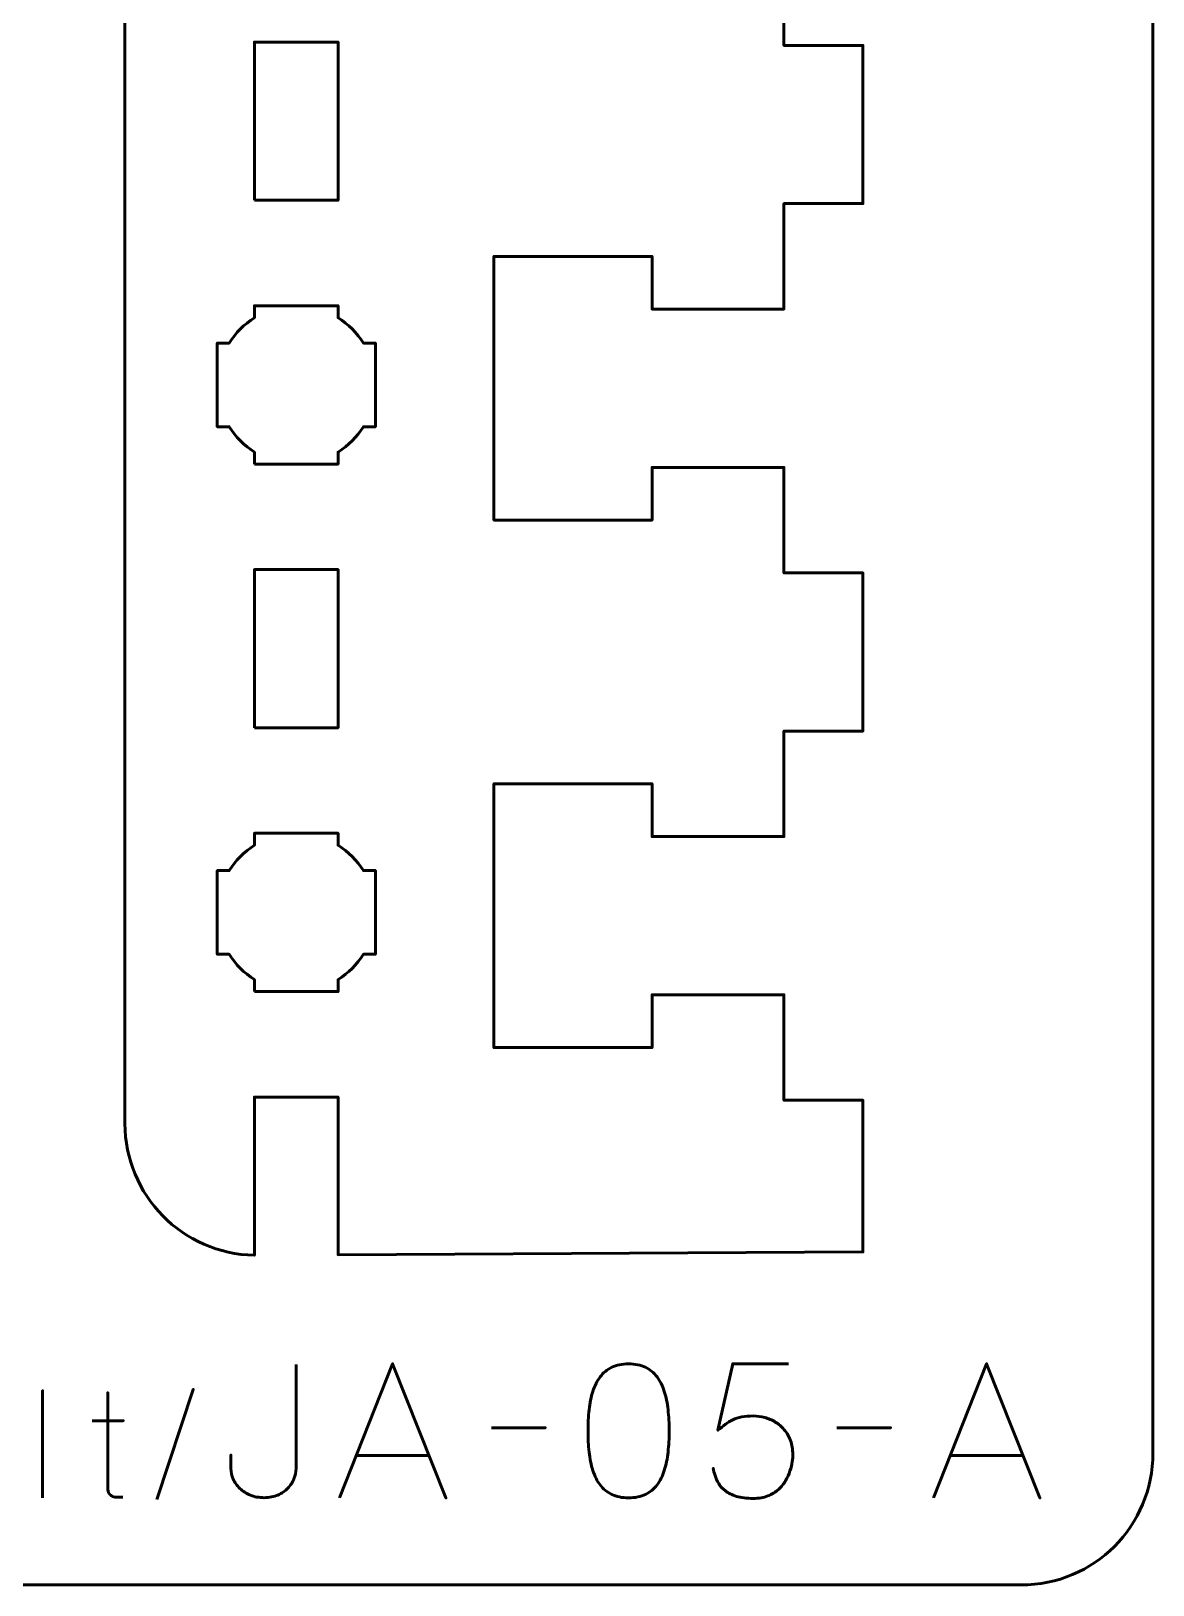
# Model space of a CAD drawing. Header units: centimetres. Extents: x -21 to 0, y -29.7 to 0.
# Drawn here: x -4.26 to 0, y -29.7 to -23.81 of the extents above; entities that cross this region are included whole.
import ezdxf

# ---------------------------------------------------------------- set-up
doc = ezdxf.new("R2010")
doc.units = ezdxf.units.CM
doc.header["$MEASUREMENT"] = 0
doc.layers.add('Layer 1', color=7, linetype='Continuous')

msp = doc.modelspace()

# ---------------------------------------------------------------- linework, layer by layer
at = {"layer": 'Layer 1', "color": 1, "lineweight": 53}
msp.add_open_spline([(-21.00003, -29.19995), (-21.00003, -29.19995), (-21.00003, -3.49992), (-21.00003, -3.49992), (-21.00003, -3.49992), (-21.00003, -3.41709), (-20.93286, -3.34992), (-20.85003, -3.34992), (-20.85003, -3.34992), (-20.7672, -3.34992), (-20.70003, -3.28275), (-20.70003, -3.19992), (-20.70003, -3.19992), (-20.70003, -3.11709), (-20.7672, -3.04992), (-20.85003, -3.04992), (-20.85003, -3.04992), (-20.93286, -3.04992), (-21.00003, -2.98275), (-21.00003, -2.89992), (-21.00003, -2.89992), (-21.00003, -2.81709), (-20.93286, -2.74992), (-20.85003, -2.74992), (-20.85003, -2.74992), (-20.7672, -2.74992), (-20.70003, -2.68275), (-20.70003, -2.59992), (-20.70003, -2.59992), (-20.70003, -2.51709), (-20.7672, -2.44992), (-20.85003, -2.44992), (-20.85003, -2.44992), (-20.93286, -2.44992), (-21.00003, -2.38275), (-21.00003, -2.29992), (-21.00003, -2.29992), (-21.00003, -2.21709), (-20.93286, -2.14992), (-20.85003, -2.14992), (-20.85003, -2.14992), (-20.7672, -2.14992), (-20.70003, -2.08275), (-20.70003, -1.99992), (-20.70003, -1.99992), (-20.70003, -1.91709), (-20.7672, -1.84992), (-20.85003, -1.84992), (-20.85003, -1.84992), (-20.93286, -1.84992), (-21.00003, -1.78275), (-21.00003, -1.69992), (-21.00003, -1.69992), (-21.00003, -1.61709), (-20.93286, -1.54992), (-20.85003, -1.54992), (-20.85003, -1.54992), (-20.7672, -1.54992), (-20.70003, -1.48275), (-20.70003, -1.39992), (-20.70003, -1.39992), (-20.70003, -1.31709), (-20.7672, -1.24992), (-20.85003, -1.24992), (-20.85003, -1.24992), (-20.93286, -1.24992), (-21.00003, -1.18275), (-21.00003, -1.09992), (-21.00003, -1.09992), (-21.00003, -1.09992), (-21.00003, -0.49992), (-21.00003, -0.49992), (-21.00003, -0.49992), (-21.00003, -0.22295), (-20.77694, 0.00004), (-20.49994, 0.00004), (-20.49994, 0.00004), (-20.49994, 0.00004), (-0.50008, 0.00004), (-0.50008, 0.00004), (-0.50008, 0.00004), (-0.22294, 0.00004), (0.00002, -0.22295), (0.00002, -0.49992), (0.00002, -0.49992), (0.00002, -0.49992), (0.00002, -29.19995), (0.00002, -29.19995), (0.00002, -29.19995), (0.00002, -29.47695), (-0.22294, -29.70004), (-0.50008, -29.70004), (-0.50008, -29.70004), (-0.50008, -29.70004), (-20.49994, -29.70004), (-20.49994, -29.70004), (-20.49994, -29.70004), (-20.77694, -29.70004), (-21.00003, -29.47695), (-21.00003, -29.19995)], degree=3, knots=[0, 0, 0, 0, 0.04, 0.04, 0.04, 0.04, 0.08, 0.08, 0.08, 0.08, 0.12, 0.12, 0.12, 0.12, 0.16, 0.16, 0.16, 0.16, 0.2, 0.2, 0.2, 0.2, 0.24, 0.24, 0.24, 0.24, 0.28, 0.28, 0.28, 0.28, 0.32, 0.32, 0.32, 0.32, 0.36, 0.36, 0.36, 0.36, 0.4, 0.4, 0.4, 0.4, 0.44, 0.44, 0.44, 0.44, 0.48, 0.48, 0.48, 0.48, 0.52, 0.52, 0.52, 0.52, 0.56, 0.56, 0.56, 0.56, 0.6, 0.6, 0.6, 0.6, 0.64, 0.64, 0.64, 0.64, 0.68, 0.68, 0.68, 0.68, 0.72, 0.72, 0.72, 0.72, 0.76, 0.76, 0.76, 0.76, 0.8, 0.8, 0.8, 0.8, 0.84, 0.84, 0.84, 0.84, 0.88, 0.88, 0.88, 0.88, 0.92, 0.92, 0.92, 0.92, 0.96, 0.96, 0.96, 0.96, 1, 1, 1, 1], dxfattribs=at)
at = {"layer": 'Layer 1', "lineweight": 53}
for points, knots in [([(-3.89999, -18.35004), (-3.89999, -18.07688), (-3.68079, -17.85482), (-3.40874, -17.85015), (-3.40874, -17.85015), (-3.40874, -17.85015), (-3.40874, -18.45004), (-3.40874, -18.45004), (-3.40874, -18.45004), (-3.40874, -18.45004), (-3.09124, -18.45004), (-3.09124, -18.45004), (-3.09124, -18.45004), (-3.09124, -18.45004), (-3.09124, -17.85004), (-3.09124, -17.85004), (-3.09124, -17.85004), (-3.09124, -17.85004), (-1.39998, -17.85004), (-1.39998, -17.85004), (-1.39998, -17.85004), (-1.39998, -17.85004), (-1.39999, -17.85004), (-1.39999, -17.85004), (-1.39999, -17.85004), (-1.39999, -17.85004), (-1.09999, -17.85004), (-1.09999, -17.85004), (-1.09999, -17.85004), (-1.09999, -17.85004), (-1.09999, -18.46254), (-1.09999, -18.46254), (-1.09999, -18.46254), (-1.09999, -18.46254), (-1.39999, -18.46254), (-1.39999, -18.46254), (-1.39999, -18.46254), (-1.39999, -18.46254), (-1.39998, -18.86254), (-1.39998, -18.86254), (-1.39998, -18.86254), (-1.39998, -18.86254), (-1.89999, -18.86254), (-1.89999, -18.86254), (-1.89999, -18.86254), (-1.89999, -18.86254), (-1.9, -18.66254), (-1.9, -18.66254), (-1.9, -18.66254), (-1.9, -18.66254), (-2.49999, -18.66254), (-2.49999, -18.66254), (-2.49999, -18.66254), (-2.49999, -19.04587), (-2.49999, -19.27921), (-2.49999, -19.66254), (-2.49999, -19.66254), (-2.49999, -19.66254), (-1.9, -19.66254), (-1.9, -19.66254), (-1.9, -19.66254), (-1.9, -19.66254), (-1.89999, -19.46254), (-1.89999, -19.46254), (-1.89999, -19.46254), (-1.89999, -19.46254), (-1.39999, -19.46254), (-1.39999, -19.46254), (-1.39999, -19.46254), (-1.39999, -19.46254), (-1.39999, -19.86254), (-1.39999, -19.86254), (-1.39999, -19.86254), (-1.39999, -19.86254), (-1.09999, -19.86254), (-1.09999, -19.86254), (-1.09999, -19.86254), (-1.09999, -19.86254), (-1.09999, -20.46254), (-1.09999, -20.46254), (-1.09999, -20.46254), (-1.09999, -20.46254), (-1.39999, -20.46254), (-1.39999, -20.46254), (-1.39999, -20.46254), (-1.39999, -20.46254), (-1.39998, -20.86254), (-1.39998, -20.86254), (-1.39998, -20.86254), (-1.39998, -20.86254), (-1.89999, -20.86254), (-1.89999, -20.86254), (-1.89999, -20.86254), (-1.89999, -20.86254), (-1.9, -20.66254), (-1.9, -20.66254), (-1.9, -20.66254), (-1.9, -20.66254), (-2.49999, -20.66254), (-2.49999, -20.66254), (-2.49999, -20.66254), (-2.49999, -21.04587), (-2.49999, -21.27921), (-2.49999, -21.66254), (-2.49999, -21.66254), (-2.49999, -21.66254), (-1.9, -21.66254), (-1.9, -21.66254), (-1.9, -21.66254), (-1.9, -21.66254), (-1.89999, -21.46254), (-1.89999, -21.46254), (-1.89999, -21.46254), (-1.89999, -21.46254), (-1.39999, -21.46254), (-1.39999, -21.46254), (-1.39999, -21.46254), (-1.39999, -21.46254), (-1.39999, -21.86254), (-1.39999, -21.86254), (-1.39999, -21.86254), (-1.39999, -21.86254), (-1.09999, -21.86254), (-1.09999, -21.86254), (-1.09999, -21.86254), (-1.09999, -21.86254), (-1.09999, -22.46254), (-1.09999, -22.46254), (-1.09999, -22.46254), (-1.09999, -22.46254), (-1.39999, -22.46254), (-1.39999, -22.46254), (-1.39999, -22.46254), (-1.39999, -22.46254), (-1.39999, -22.86254), (-1.39999, -22.86254), (-1.39999, -22.86254), (-1.39999, -22.86254), (-1.89999, -22.86254), (-1.89999, -22.86254), (-1.89999, -22.86254), (-1.89999, -22.86254), (-1.9, -22.66254), (-1.9, -22.66254), (-1.9, -22.66254), (-1.9, -22.66254), (-2.49999, -22.66254), (-2.49999, -22.66254), (-2.49999, -22.66254), (-2.49999, -23.04587), (-2.49999, -23.27921), (-2.49999, -23.66254), (-2.49999, -23.66254), (-2.49999, -23.66254), (-1.9, -23.66254), (-1.9, -23.66254), (-1.9, -23.66254), (-1.9, -23.66254), (-1.89999, -23.46254), (-1.89999, -23.46254), (-1.89999, -23.46254), (-1.89999, -23.46254), (-1.39998, -23.46254), (-1.39998, -23.46254), (-1.39998, -23.46254), (-1.39998, -23.46254), (-1.39999, -23.86254), (-1.39999, -23.86254), (-1.39999, -23.86254), (-1.39999, -23.86254), (-1.09999, -23.86254), (-1.09999, -23.86254), (-1.09999, -23.86254), (-1.09999, -23.86254), (-1.09999, -24.46254), (-1.09999, -24.46254), (-1.09999, -24.46254), (-1.09999, -24.46254), (-1.39999, -24.46254), (-1.39999, -24.46254), (-1.39999, -24.46254), (-1.39999, -24.46254), (-1.39999, -24.86254), (-1.39999, -24.86254), (-1.39999, -24.86254), (-1.39999, -24.86254), (-1.89999, -24.86254), (-1.89999, -24.86254), (-1.89999, -24.86254), (-1.89999, -24.86254), (-1.9, -24.66254), (-1.9, -24.66254), (-1.9, -24.66254), (-1.9, -24.66254), (-2.49999, -24.66254), (-2.49999, -24.66254), (-2.49999, -24.66254), (-2.49999, -25.04587), (-2.49999, -25.27921), (-2.49999, -25.66254), (-2.49999, -25.66254), (-2.49999, -25.66254), (-1.9, -25.66254), (-1.9, -25.66254), (-1.9, -25.66254), (-1.9, -25.66254), (-1.89999, -25.46254), (-1.89999, -25.46254), (-1.89999, -25.46254), (-1.89999, -25.46254), (-1.39998, -25.46254), (-1.39998, -25.46254), (-1.39998, -25.46254), (-1.39998, -25.46254), (-1.39999, -25.86254), (-1.39999, -25.86254), (-1.39999, -25.86254), (-1.39999, -25.86254), (-1.09999, -25.86254), (-1.09999, -25.86254), (-1.09999, -25.86254), (-1.09999, -25.86254), (-1.09999, -26.46254), (-1.09999, -26.46254), (-1.09999, -26.46254), (-1.09999, -26.46254), (-1.39999, -26.46254), (-1.39999, -26.46254), (-1.39999, -26.46254), (-1.39999, -26.46254), (-1.39999, -26.86254), (-1.39999, -26.86254), (-1.39999, -26.86254), (-1.39999, -26.86254), (-1.89999, -26.86254), (-1.89999, -26.86254), (-1.89999, -26.86254), (-1.89999, -26.86254), (-1.9, -26.66254), (-1.9, -26.66254), (-1.9, -26.66254), (-1.9, -26.66254), (-2.49999, -26.66254), (-2.49999, -26.66254), (-2.49999, -26.66254), (-2.49999, -27.04587), (-2.49999, -27.27921), (-2.49999, -27.66254), (-2.49999, -27.66254), (-2.49999, -27.66254), (-1.9, -27.66254), (-1.9, -27.66254), (-1.9, -27.66254), (-1.9, -27.66254), (-1.89999, -27.46254), (-1.89999, -27.46254), (-1.89999, -27.46254), (-1.89999, -27.46254), (-1.39998, -27.46254), (-1.39998, -27.46254), (-1.39998, -27.46254), (-1.39998, -27.46254), (-1.39999, -27.86254), (-1.39999, -27.86254), (-1.39999, -27.86254), (-1.39999, -27.86254), (-1.09999, -27.86254), (-1.09999, -27.86254), (-1.09999, -27.86254), (-1.09999, -27.86254), (-1.09999, -28.43754), (-1.09999, -28.43754), (-1.09999, -28.43754), (-1.09999, -28.43754), (-3.09124, -28.44811), (-3.09124, -28.44811), (-3.09124, -28.44811), (-3.09124, -28.44811), (-3.09124, -27.85004), (-3.09124, -27.85004), (-3.09124, -27.85004), (-3.09124, -27.85004), (-3.40874, -27.85004), (-3.40874, -27.85004), (-3.40874, -27.85004), (-3.40874, -27.85004), (-3.40874, -28.44993), (-3.40874, -28.44993), (-3.40874, -28.44993), (-3.68079, -28.44526), (-3.89999, -28.2232), (-3.89999, -27.95004)], [0, 0, 0, 0, 0.0136986, 0.0136986, 0.0136986, 0.0136986, 0.0273973, 0.0273973, 0.0273973, 0.0273973, 0.0410959, 0.0410959, 0.0410959, 0.0410959, 0.0547945, 0.0547945, 0.0547945, 0.0547945, 0.0684932, 0.0684932, 0.0684932, 0.0684932, 0.0821918, 0.0821918, 0.0821918, 0.0821918, 0.0958904, 0.0958904, 0.0958904, 0.0958904, 0.109589, 0.109589, 0.109589, 0.109589, 0.1232877, 0.1232877, 0.1232877, 0.1232877, 0.1369863, 0.1369863, 0.1369863, 0.1369863, 0.1506849, 0.1506849, 0.1506849, 0.1506849, 0.1643836, 0.1643836, 0.1643836, 0.1643836, 0.1780822, 0.1780822, 0.1780822, 0.1780822, 0.1917808, 0.1917808, 0.1917808, 0.1917808, 0.2054795, 0.2054795, 0.2054795, 0.2054795, 0.2191781, 0.2191781, 0.2191781, 0.2191781, 0.2328767, 0.2328767, 0.2328767, 0.2328767, 0.2465753, 0.2465753, 0.2465753, 0.2465753, 0.260274, 0.260274, 0.260274, 0.260274, 0.2739726, 0.2739726, 0.2739726, 0.2739726, 0.2876712, 0.2876712, 0.2876712, 0.2876712, 0.3013699, 0.3013699, 0.3013699, 0.3013699, 0.3150685, 0.3150685, 0.3150685, 0.3150685, 0.3287671, 0.3287671, 0.3287671, 0.3287671, 0.3424658, 0.3424658, 0.3424658, 0.3424658, 0.3561644, 0.3561644, 0.3561644, 0.3561644, 0.369863, 0.369863, 0.369863, 0.369863, 0.3835616, 0.3835616, 0.3835616, 0.3835616, 0.3972603, 0.3972603, 0.3972603, 0.3972603, 0.4109589, 0.4109589, 0.4109589, 0.4109589, 0.4246575, 0.4246575, 0.4246575, 0.4246575, 0.4383562, 0.4383562, 0.4383562, 0.4383562, 0.4520548, 0.4520548, 0.4520548, 0.4520548, 0.4657534, 0.4657534, 0.4657534, 0.4657534, 0.4794521, 0.4794521, 0.4794521, 0.4794521, 0.4931507, 0.4931507, 0.4931507, 0.4931507, 0.5068493, 0.5068493, 0.5068493, 0.5068493, 0.5205479, 0.5205479, 0.5205479, 0.5205479, 0.5342466, 0.5342466, 0.5342466, 0.5342466, 0.5479452, 0.5479452, 0.5479452, 0.5479452, 0.5616438, 0.5616438, 0.5616438, 0.5616438, 0.5753425, 0.5753425, 0.5753425, 0.5753425, 0.5890411, 0.5890411, 0.5890411, 0.5890411, 0.6027397, 0.6027397, 0.6027397, 0.6027397, 0.6164384, 0.6164384, 0.6164384, 0.6164384, 0.630137, 0.630137, 0.630137, 0.630137, 0.6438356, 0.6438356, 0.6438356, 0.6438356, 0.6575342, 0.6575342, 0.6575342, 0.6575342, 0.6712329, 0.6712329, 0.6712329, 0.6712329, 0.6849315, 0.6849315, 0.6849315, 0.6849315, 0.6986301, 0.6986301, 0.6986301, 0.6986301, 0.7123288, 0.7123288, 0.7123288, 0.7123288, 0.7260274, 0.7260274, 0.7260274, 0.7260274, 0.739726, 0.739726, 0.739726, 0.739726, 0.7534247, 0.7534247, 0.7534247, 0.7534247, 0.7671233, 0.7671233, 0.7671233, 0.7671233, 0.7808219, 0.7808219, 0.7808219, 0.7808219, 0.7945205, 0.7945205, 0.7945205, 0.7945205, 0.8082192, 0.8082192, 0.8082192, 0.8082192, 0.8219178, 0.8219178, 0.8219178, 0.8219178, 0.8356164, 0.8356164, 0.8356164, 0.8356164, 0.8493151, 0.8493151, 0.8493151, 0.8493151, 0.8630137, 0.8630137, 0.8630137, 0.8630137, 0.8767123, 0.8767123, 0.8767123, 0.8767123, 0.890411, 0.890411, 0.890411, 0.890411, 0.9041096, 0.9041096, 0.9041096, 0.9041096, 0.9178082, 0.9178082, 0.9178082, 0.9178082, 0.9315068, 0.9315068, 0.9315068, 0.9315068, 0.9452055, 0.9452055, 0.9452055, 0.9452055, 0.9589041, 0.9589041, 0.9589041, 0.9589041, 0.9726027, 0.9726027, 0.9726027, 0.9726027, 0.9863014, 0.9863014, 0.9863014, 0.9863014, 1, 1, 1, 1]), ([(-3.40874, -24.45004), (-3.40874, -24.45004), (-3.40874, -23.85004), (-3.40874, -23.85004), (-3.40874, -23.85004), (-3.40874, -23.85004), (-3.09124, -23.85004), (-3.09124, -23.85004), (-3.09124, -23.85004), (-3.09124, -23.85004), (-3.09124, -24.45004), (-3.09124, -24.45004), (-3.09124, -24.45004), (-3.09124, -24.45004), (-3.40874, -24.45004), (-3.40874, -24.45004)], [0, 0, 0, 0, 0.25, 0.25, 0.25, 0.25, 0.5, 0.5, 0.5, 0.5, 0.75, 0.75, 0.75, 0.75, 1, 1, 1, 1]), ([(-3.40874, -25.45004), (-3.40874, -25.45004), (-3.40874, -25.4046), (-3.40874, -25.4046), (-3.40874, -25.4046), (-3.4475, -25.38037), (-3.48032, -25.34754), (-3.50455, -25.30879), (-3.50455, -25.30879), (-3.50455, -25.30879), (-3.54999, -25.30879), (-3.54999, -25.30879), (-3.54999, -25.30879), (-3.54999, -25.30879), (-3.54999, -25.15004), (-3.54999, -25.15004), (-3.54999, -25.15004), (-3.54999, -25.15004), (-3.54999, -24.99129), (-3.54999, -24.99129), (-3.54999, -24.99129), (-3.54999, -24.99129), (-3.50455, -24.99129), (-3.50455, -24.99129), (-3.50455, -24.99129), (-3.48032, -24.95254), (-3.4475, -24.91971), (-3.40874, -24.89548), (-3.40874, -24.89548), (-3.40874, -24.89548), (-3.40874, -24.85004), (-3.40874, -24.85004), (-3.40874, -24.85004), (-3.40874, -24.85004), (-3.24999, -24.85004), (-3.24999, -24.85004), (-3.24999, -24.85004), (-3.24999, -24.85004), (-3.09124, -24.85004), (-3.09124, -24.85004), (-3.09124, -24.85004), (-3.09124, -24.85004), (-3.09124, -24.89548), (-3.09124, -24.89548), (-3.09124, -24.89548), (-3.05248, -24.91971), (-3.01966, -24.95254), (-2.99543, -24.99129), (-2.99543, -24.99129), (-2.99543, -24.99129), (-2.94999, -24.99129), (-2.94999, -24.99129), (-2.94999, -24.99129), (-2.94999, -24.99129), (-2.94999, -25.15004), (-2.94999, -25.15004), (-2.94999, -25.15004), (-2.94999, -25.15004), (-2.94999, -25.30879), (-2.94999, -25.30879), (-2.94999, -25.30879), (-2.94999, -25.30879), (-2.99543, -25.30879), (-2.99543, -25.30879), (-2.99543, -25.30879), (-3.01966, -25.34754), (-3.05248, -25.38037), (-3.09124, -25.4046), (-3.09124, -25.4046), (-3.09124, -25.4046), (-3.09124, -25.45004), (-3.09124, -25.45004), (-3.09124, -25.45004), (-3.09124, -25.45004), (-3.24999, -25.45004), (-3.24999, -25.45004), (-3.24999, -25.45004), (-3.24999, -25.45004), (-3.40874, -25.45004), (-3.40874, -25.45004)], [0, 0, 0, 0, 0.05, 0.05, 0.05, 0.05, 0.1, 0.1, 0.1, 0.1, 0.15, 0.15, 0.15, 0.15, 0.2, 0.2, 0.2, 0.2, 0.25, 0.25, 0.25, 0.25, 0.3, 0.3, 0.3, 0.3, 0.35, 0.35, 0.35, 0.35, 0.4, 0.4, 0.4, 0.4, 0.45, 0.45, 0.45, 0.45, 0.5, 0.5, 0.5, 0.5, 0.55, 0.55, 0.55, 0.55, 0.6, 0.6, 0.6, 0.6, 0.65, 0.65, 0.65, 0.65, 0.7, 0.7, 0.7, 0.7, 0.75, 0.75, 0.75, 0.75, 0.8, 0.8, 0.8, 0.8, 0.85, 0.85, 0.85, 0.85, 0.9, 0.9, 0.9, 0.9, 0.95, 0.95, 0.95, 0.95, 1, 1, 1, 1]), ([(-3.40874, -26.45004), (-3.40874, -26.45004), (-3.40874, -25.85004), (-3.40874, -25.85004), (-3.40874, -25.85004), (-3.40874, -25.85004), (-3.09124, -25.85004), (-3.09124, -25.85004), (-3.09124, -25.85004), (-3.09124, -25.85004), (-3.09124, -26.45004), (-3.09124, -26.45004), (-3.09124, -26.45004), (-3.09124, -26.45004), (-3.40874, -26.45004), (-3.40874, -26.45004)], [0, 0, 0, 0, 0.25, 0.25, 0.25, 0.25, 0.5, 0.5, 0.5, 0.5, 0.75, 0.75, 0.75, 0.75, 1, 1, 1, 1]), ([(-3.40874, -27.45004), (-3.40874, -27.45004), (-3.40874, -27.4046), (-3.40874, -27.4046), (-3.40874, -27.4046), (-3.4475, -27.38037), (-3.48032, -27.34754), (-3.50455, -27.30879), (-3.50455, -27.30879), (-3.50455, -27.30879), (-3.54999, -27.30879), (-3.54999, -27.30879), (-3.54999, -27.30879), (-3.54999, -27.30879), (-3.54999, -27.15004), (-3.54999, -27.15004), (-3.54999, -27.15004), (-3.54999, -27.15004), (-3.54999, -26.99129), (-3.54999, -26.99129), (-3.54999, -26.99129), (-3.54999, -26.99129), (-3.50455, -26.99129), (-3.50455, -26.99129), (-3.50455, -26.99129), (-3.48032, -26.95254), (-3.4475, -26.91971), (-3.40874, -26.89548), (-3.40874, -26.89548), (-3.40874, -26.89548), (-3.40874, -26.85004), (-3.40874, -26.85004), (-3.40874, -26.85004), (-3.40874, -26.85004), (-3.24999, -26.85004), (-3.24999, -26.85004), (-3.24999, -26.85004), (-3.24999, -26.85004), (-3.09124, -26.85004), (-3.09124, -26.85004), (-3.09124, -26.85004), (-3.09124, -26.85004), (-3.09124, -26.89548), (-3.09124, -26.89548), (-3.09124, -26.89548), (-3.05248, -26.91971), (-3.01966, -26.95254), (-2.99543, -26.99129), (-2.99543, -26.99129), (-2.99543, -26.99129), (-2.94999, -26.99129), (-2.94999, -26.99129), (-2.94999, -26.99129), (-2.94999, -26.99129), (-2.94999, -27.15004), (-2.94999, -27.15004), (-2.94999, -27.15004), (-2.94999, -27.15004), (-2.94999, -27.30879), (-2.94999, -27.30879), (-2.94999, -27.30879), (-2.94999, -27.30879), (-2.99543, -27.30879), (-2.99543, -27.30879), (-2.99543, -27.30879), (-3.01966, -27.34754), (-3.05248, -27.38037), (-3.09124, -27.4046), (-3.09124, -27.4046), (-3.09124, -27.4046), (-3.09124, -27.45004), (-3.09124, -27.45004), (-3.09124, -27.45004), (-3.09124, -27.45004), (-3.24999, -27.45004), (-3.24999, -27.45004), (-3.24999, -27.45004), (-3.24999, -27.45004), (-3.40874, -27.45004), (-3.40874, -27.45004)], [0, 0, 0, 0, 0.05, 0.05, 0.05, 0.05, 0.1, 0.1, 0.1, 0.1, 0.15, 0.15, 0.15, 0.15, 0.2, 0.2, 0.2, 0.2, 0.25, 0.25, 0.25, 0.25, 0.3, 0.3, 0.3, 0.3, 0.35, 0.35, 0.35, 0.35, 0.4, 0.4, 0.4, 0.4, 0.45, 0.45, 0.45, 0.45, 0.5, 0.5, 0.5, 0.5, 0.55, 0.55, 0.55, 0.55, 0.6, 0.6, 0.6, 0.6, 0.65, 0.65, 0.65, 0.65, 0.7, 0.7, 0.7, 0.7, 0.75, 0.75, 0.75, 0.75, 0.8, 0.8, 0.8, 0.8, 0.85, 0.85, 0.85, 0.85, 0.9, 0.9, 0.9, 0.9, 0.95, 0.95, 0.95, 0.95, 1, 1, 1, 1])]:
    msp.add_open_spline(points, degree=3, knots=knots, dxfattribs=at)
at = {"layer": 'Layer 1', "color": 3, "lineweight": 53}
msp.add_open_spline([(-3.89999, -27.95004), (-3.89999, -27.95004), (-3.89999, -18.35004), (-3.89999, -18.35004)], degree=3, dxfattribs=at)
at = {"layer": 'Layer 1', "color": 5, "lineweight": 53}
for points, knots in [([(-3.25006, -28.86403), (-3.25006, -28.86403), (-3.25076, -29.25915), (-3.25076, -29.25915), (-3.25076, -29.25915), (-3.25076, -29.27196), (-3.25347, -29.2849), (-3.25864, -29.29772), (-3.25864, -29.29772), (-3.26393, -29.31065), (-3.2717, -29.32241), (-3.28193, -29.33323), (-3.28193, -29.33323), (-3.29227, -29.34393), (-3.30486, -29.35263), (-3.31979, -29.3591), (-3.31979, -29.3591), (-3.33484, -29.36569), (-3.35201, -29.36898), (-3.37141, -29.36921), (-3.37141, -29.36921), (-3.39082, -29.36921), (-3.40834, -29.36604), (-3.42386, -29.35981), (-3.42386, -29.35981), (-3.43938, -29.35346), (-3.45267, -29.34499), (-3.46361, -29.33429), (-3.46361, -29.33429), (-3.47466, -29.32359), (-3.48301, -29.31183), (-3.48889, -29.29878), (-3.48889, -29.29878), (-3.49477, -29.28572), (-3.49771, -29.27255), (-3.49771, -29.25915), (-3.49771, -29.25915), (-3.49771, -29.25915), (-3.49771, -29.20694), (-3.49771, -29.20694), (-3.49771, -29.20694), (-3.49771, -29.20694), (-3.49771, -29.25915), (-3.49771, -29.25915), (-3.49771, -29.25915), (-3.49771, -29.27255), (-3.49477, -29.28572), (-3.48889, -29.29878), (-3.48889, -29.29878), (-3.48301, -29.31183), (-3.47466, -29.32359), (-3.46361, -29.33429), (-3.46361, -29.33429), (-3.45267, -29.34499), (-3.43938, -29.35346), (-3.42386, -29.35981), (-3.42386, -29.35981), (-3.40834, -29.36604), (-3.39082, -29.36921), (-3.37141, -29.36921), (-3.37141, -29.36921), (-3.35201, -29.36898), (-3.33484, -29.36569), (-3.31979, -29.3591), (-3.31979, -29.3591), (-3.30486, -29.35263), (-3.29227, -29.34393), (-3.28193, -29.33323), (-3.28193, -29.33323), (-3.2717, -29.32241), (-3.26393, -29.31065), (-3.25864, -29.29772), (-3.25864, -29.29772), (-3.25347, -29.2849), (-3.25076, -29.27196), (-3.25076, -29.25915), (-3.25076, -29.25915), (-3.25076, -29.25915), (-3.25006, -28.86403), (-3.25006, -28.86403)], [0, 0, 0, 0, 0.05, 0.05, 0.05, 0.05, 0.1, 0.1, 0.1, 0.1, 0.15, 0.15, 0.15, 0.15, 0.2, 0.2, 0.2, 0.2, 0.25, 0.25, 0.25, 0.25, 0.3, 0.3, 0.3, 0.3, 0.35, 0.35, 0.35, 0.35, 0.4, 0.4, 0.4, 0.4, 0.45, 0.45, 0.45, 0.45, 0.5, 0.5, 0.5, 0.5, 0.55, 0.55, 0.55, 0.55, 0.6, 0.6, 0.6, 0.6, 0.65, 0.65, 0.65, 0.65, 0.7, 0.7, 0.7, 0.7, 0.75, 0.75, 0.75, 0.75, 0.8, 0.8, 0.8, 0.8, 0.85, 0.85, 0.85, 0.85, 0.9, 0.9, 0.9, 0.9, 0.95, 0.95, 0.95, 0.95, 1, 1, 1, 1]), ([(-3.08637, -29.36992), (-3.08637, -29.36992), (-2.88458, -28.86121), (-2.88458, -28.86121), (-2.88458, -28.86121), (-2.88458, -28.86121), (-2.68208, -29.36992), (-2.68208, -29.36992), (-2.68208, -29.36992), (-2.68208, -29.36992), (-2.88458, -28.86121), (-2.88458, -28.86121), (-2.88458, -28.86121), (-2.88458, -28.86121), (-3.08637, -29.36992), (-3.08637, -29.36992)], [0, 0, 0, 0, 0.25, 0.25, 0.25, 0.25, 0.5, 0.5, 0.5, 0.5, 0.75, 0.75, 0.75, 0.75, 1, 1, 1, 1]), ([(-1.98923, -29.36992), (-1.96453, -29.3698), (-1.94325, -29.36545), (-1.92549, -29.35698), (-1.92549, -29.35698), (-1.90785, -29.34852), (-1.89315, -29.33641), (-1.88139, -29.321), (-1.88139, -29.321), (-1.86975, -29.30548), (-1.86058, -29.28713), (-1.85376, -29.26597), (-1.85376, -29.26597), (-1.84706, -29.2448), (-1.84224, -29.22163), (-1.83953, -29.19623), (-1.83953, -29.19623), (-1.83671, -29.17083), (-1.8353, -29.14414), (-1.83542, -29.11592), (-1.83542, -29.11592), (-1.8353, -29.08781), (-1.83671, -29.06112), (-1.83953, -29.03584), (-1.83953, -29.03584), (-1.84224, -29.01055), (-1.84706, -28.98727), (-1.85376, -28.9661), (-1.85376, -28.9661), (-1.86058, -28.94506), (-1.86975, -28.92671), (-1.88139, -28.91107), (-1.88139, -28.91107), (-1.89315, -28.89555), (-1.90785, -28.88344), (-1.92549, -28.87497), (-1.92549, -28.87497), (-1.94325, -28.86639), (-1.96453, -28.86203), (-1.98923, -28.86192), (-1.98923, -28.86192), (-2.01392, -28.86203), (-2.03521, -28.86639), (-2.05296, -28.87497), (-2.05296, -28.87497), (-2.0706, -28.88344), (-2.0853, -28.89555), (-2.09706, -28.91107), (-2.09706, -28.91107), (-2.1087, -28.92671), (-2.11787, -28.94506), (-2.12469, -28.9661), (-2.12469, -28.9661), (-2.1314, -28.98727), (-2.13622, -29.01055), (-2.13892, -29.03584), (-2.13892, -29.03584), (-2.14175, -29.06112), (-2.14316, -29.08781), (-2.14304, -29.11592), (-2.14304, -29.11592), (-2.14316, -29.14414), (-2.14175, -29.17083), (-2.13892, -29.19623), (-2.13892, -29.19623), (-2.13622, -29.22163), (-2.1314, -29.2448), (-2.12469, -29.26597), (-2.12469, -29.26597), (-2.11787, -29.28713), (-2.1087, -29.30548), (-2.09706, -29.321), (-2.09706, -29.321), (-2.0853, -29.33641), (-2.0706, -29.34852), (-2.05296, -29.35698), (-2.05296, -29.35698), (-2.03521, -29.36545), (-2.01392, -29.3698), (-1.98923, -29.36992)], [0, 0, 0, 0, 0.05, 0.05, 0.05, 0.05, 0.1, 0.1, 0.1, 0.1, 0.15, 0.15, 0.15, 0.15, 0.2, 0.2, 0.2, 0.2, 0.25, 0.25, 0.25, 0.25, 0.3, 0.3, 0.3, 0.3, 0.35, 0.35, 0.35, 0.35, 0.4, 0.4, 0.4, 0.4, 0.45, 0.45, 0.45, 0.45, 0.5, 0.5, 0.5, 0.5, 0.55, 0.55, 0.55, 0.55, 0.6, 0.6, 0.6, 0.6, 0.65, 0.65, 0.65, 0.65, 0.7, 0.7, 0.7, 0.7, 0.75, 0.75, 0.75, 0.75, 0.8, 0.8, 0.8, 0.8, 0.85, 0.85, 0.85, 0.85, 0.9, 0.9, 0.9, 0.9, 0.95, 0.95, 0.95, 0.95, 1, 1, 1, 1]), ([(-1.98923, -29.36992), (-1.96453, -29.3698), (-1.94325, -29.36545), (-1.92549, -29.35698), (-1.92549, -29.35698), (-1.90785, -29.34852), (-1.89315, -29.33641), (-1.88139, -29.321), (-1.88139, -29.321), (-1.86975, -29.30548), (-1.86058, -29.28713), (-1.85376, -29.26597), (-1.85376, -29.26597), (-1.84706, -29.2448), (-1.84224, -29.22163), (-1.83953, -29.19623), (-1.83953, -29.19623), (-1.83671, -29.17083), (-1.8353, -29.14414), (-1.83542, -29.11592), (-1.83542, -29.11592), (-1.8353, -29.08781), (-1.83671, -29.06112), (-1.83953, -29.03584), (-1.83953, -29.03584), (-1.84224, -29.01055), (-1.84706, -28.98727), (-1.85376, -28.9661), (-1.85376, -28.9661), (-1.86058, -28.94506), (-1.86975, -28.92671), (-1.88139, -28.91107), (-1.88139, -28.91107), (-1.89315, -28.89555), (-1.90785, -28.88344), (-1.92549, -28.87497), (-1.92549, -28.87497), (-1.94325, -28.86639), (-1.96453, -28.86203), (-1.98923, -28.86192), (-1.98923, -28.86192), (-2.01392, -28.86203), (-2.03521, -28.86639), (-2.05296, -28.87497), (-2.05296, -28.87497), (-2.0706, -28.88344), (-2.0853, -28.89555), (-2.09706, -28.91107), (-2.09706, -28.91107), (-2.1087, -28.92671), (-2.11787, -28.94506), (-2.12469, -28.9661), (-2.12469, -28.9661), (-2.1314, -28.98727), (-2.13622, -29.01055), (-2.13892, -29.03584), (-2.13892, -29.03584), (-2.14175, -29.06112), (-2.14316, -29.08781), (-2.14304, -29.11592), (-2.14304, -29.11592), (-2.14316, -29.14414), (-2.14175, -29.17083), (-2.13892, -29.19623), (-2.13892, -29.19623), (-2.13622, -29.22163), (-2.1314, -29.2448), (-2.12469, -29.26597), (-2.12469, -29.26597), (-2.11787, -29.28713), (-2.1087, -29.30548), (-2.09706, -29.321), (-2.09706, -29.321), (-2.0853, -29.33641), (-2.0706, -29.34852), (-2.05296, -29.35698), (-2.05296, -29.35698), (-2.03521, -29.36545), (-2.01392, -29.3698), (-1.98923, -29.36992)], [0, 0, 0, 0, 0.05, 0.05, 0.05, 0.05, 0.1, 0.1, 0.1, 0.1, 0.15, 0.15, 0.15, 0.15, 0.2, 0.2, 0.2, 0.2, 0.25, 0.25, 0.25, 0.25, 0.3, 0.3, 0.3, 0.3, 0.35, 0.35, 0.35, 0.35, 0.4, 0.4, 0.4, 0.4, 0.45, 0.45, 0.45, 0.45, 0.5, 0.5, 0.5, 0.5, 0.55, 0.55, 0.55, 0.55, 0.6, 0.6, 0.6, 0.6, 0.65, 0.65, 0.65, 0.65, 0.7, 0.7, 0.7, 0.7, 0.75, 0.75, 0.75, 0.75, 0.8, 0.8, 0.8, 0.8, 0.85, 0.85, 0.85, 0.85, 0.9, 0.9, 0.9, 0.9, 0.95, 0.95, 0.95, 0.95, 1, 1, 1, 1]), ([(-1.38245, -28.86121), (-1.38245, -28.86121), (-1.59412, -28.86121), (-1.59412, -28.86121), (-1.59412, -28.86121), (-1.59412, -28.86121), (-1.65056, -29.1138), (-1.65056, -29.1138), (-1.65056, -29.1138), (-1.64068, -29.10533), (-1.63128, -29.09769), (-1.62222, -29.09099), (-1.62222, -29.09099), (-1.61328, -29.08429), (-1.60388, -29.07864), (-1.59388, -29.07394), (-1.59388, -29.07394), (-1.584, -29.06923), (-1.57271, -29.06571), (-1.56001, -29.06324), (-1.56001, -29.06324), (-1.54743, -29.06077), (-1.53238, -29.05947), (-1.51509, -29.05947), (-1.51509, -29.05947), (-1.50098, -29.05947), (-1.48687, -29.06136), (-1.47276, -29.06524), (-1.47276, -29.06524), (-1.45865, -29.069), (-1.44524, -29.07476), (-1.43254, -29.0824), (-1.43254, -29.0824), (-1.41972, -29.09017), (-1.40844, -29.09981), (-1.39856, -29.11145), (-1.39856, -29.11145), (-1.38856, -29.12309), (-1.38068, -29.13673), (-1.37504, -29.15237), (-1.37504, -29.15237), (-1.36928, -29.16801), (-1.36634, -29.18577), (-1.36622, -29.20552), (-1.36622, -29.20552), (-1.3661, -29.21282), (-1.36693, -29.22199), (-1.36857, -29.23281), (-1.36857, -29.23281), (-1.3701, -29.24362), (-1.37292, -29.25538), (-1.37692, -29.26785), (-1.37692, -29.26785), (-1.38092, -29.28031), (-1.38656, -29.29266), (-1.39374, -29.30489), (-1.39374, -29.30489), (-1.40091, -29.31712), (-1.41008, -29.32829), (-1.42114, -29.3384), (-1.42114, -29.3384), (-1.43219, -29.34852), (-1.4456, -29.35663), (-1.46124, -29.36275), (-1.46124, -29.36275), (-1.47699, -29.36874), (-1.49545, -29.37192), (-1.5165, -29.37204), (-1.5165, -29.37204), (-1.54167, -29.37192), (-1.56284, -29.36921), (-1.58, -29.36416), (-1.58, -29.36416), (-1.59717, -29.35898), (-1.61117, -29.35228), (-1.62199, -29.34381), (-1.62199, -29.34381), (-1.63292, -29.33535), (-1.64139, -29.32606), (-1.6475, -29.31594), (-1.6475, -29.31594), (-1.65362, -29.30583), (-1.6582, -29.29572), (-1.66126, -29.28561), (-1.66126, -29.28561), (-1.66432, -29.27549), (-1.66667, -29.2662), (-1.6682, -29.25774), (-1.6682, -29.25774), (-1.66667, -29.2662), (-1.66432, -29.27549), (-1.66126, -29.28561), (-1.66126, -29.28561), (-1.6582, -29.29572), (-1.65362, -29.30583), (-1.6475, -29.31594), (-1.6475, -29.31594), (-1.64139, -29.32606), (-1.63292, -29.33535), (-1.62199, -29.34381), (-1.62199, -29.34381), (-1.61117, -29.35228), (-1.59717, -29.35898), (-1.58, -29.36416), (-1.58, -29.36416), (-1.56284, -29.36921), (-1.54167, -29.37192), (-1.5165, -29.37204), (-1.5165, -29.37204), (-1.49545, -29.37192), (-1.47699, -29.36874), (-1.46124, -29.36275), (-1.46124, -29.36275), (-1.4456, -29.35663), (-1.43219, -29.34852), (-1.42114, -29.3384), (-1.42114, -29.3384), (-1.41008, -29.32829), (-1.40091, -29.31712), (-1.39374, -29.30489), (-1.39374, -29.30489), (-1.38656, -29.29266), (-1.38092, -29.28031), (-1.37692, -29.26785), (-1.37692, -29.26785), (-1.37292, -29.25538), (-1.3701, -29.24362), (-1.36857, -29.23281), (-1.36857, -29.23281), (-1.36693, -29.22199), (-1.3661, -29.21282), (-1.36622, -29.20552), (-1.36622, -29.20552), (-1.36634, -29.18577), (-1.36928, -29.16801), (-1.37504, -29.15237), (-1.37504, -29.15237), (-1.38068, -29.13673), (-1.38856, -29.12309), (-1.39856, -29.11145), (-1.39856, -29.11145), (-1.40844, -29.09981), (-1.41972, -29.09017), (-1.43254, -29.0824), (-1.43254, -29.0824), (-1.44524, -29.07476), (-1.45865, -29.069), (-1.47276, -29.06524), (-1.47276, -29.06524), (-1.48687, -29.06136), (-1.50098, -29.05947), (-1.51509, -29.05947), (-1.51509, -29.05947), (-1.53238, -29.05947), (-1.54743, -29.06077), (-1.56001, -29.06324), (-1.56001, -29.06324), (-1.57271, -29.06571), (-1.584, -29.06923), (-1.59388, -29.07394), (-1.59388, -29.07394), (-1.60388, -29.07864), (-1.61328, -29.08429), (-1.62222, -29.09099), (-1.62222, -29.09099), (-1.63128, -29.09769), (-1.64068, -29.10533), (-1.65056, -29.1138), (-1.65056, -29.1138), (-1.65056, -29.1138), (-1.59412, -28.86121), (-1.59412, -28.86121), (-1.59412, -28.86121), (-1.59412, -28.86121), (-1.38245, -28.86121), (-1.38245, -28.86121)], [0, 0, 0, 0, 0.0227273, 0.0227273, 0.0227273, 0.0227273, 0.0454545, 0.0454545, 0.0454545, 0.0454545, 0.0681818, 0.0681818, 0.0681818, 0.0681818, 0.0909091, 0.0909091, 0.0909091, 0.0909091, 0.1136364, 0.1136364, 0.1136364, 0.1136364, 0.1363636, 0.1363636, 0.1363636, 0.1363636, 0.1590909, 0.1590909, 0.1590909, 0.1590909, 0.1818182, 0.1818182, 0.1818182, 0.1818182, 0.2045455, 0.2045455, 0.2045455, 0.2045455, 0.2272727, 0.2272727, 0.2272727, 0.2272727, 0.25, 0.25, 0.25, 0.25, 0.2727273, 0.2727273, 0.2727273, 0.2727273, 0.2954545, 0.2954545, 0.2954545, 0.2954545, 0.3181818, 0.3181818, 0.3181818, 0.3181818, 0.3409091, 0.3409091, 0.3409091, 0.3409091, 0.3636364, 0.3636364, 0.3636364, 0.3636364, 0.3863636, 0.3863636, 0.3863636, 0.3863636, 0.4090909, 0.4090909, 0.4090909, 0.4090909, 0.4318182, 0.4318182, 0.4318182, 0.4318182, 0.4545455, 0.4545455, 0.4545455, 0.4545455, 0.4772727, 0.4772727, 0.4772727, 0.4772727, 0.5, 0.5, 0.5, 0.5, 0.5227273, 0.5227273, 0.5227273, 0.5227273, 0.5454545, 0.5454545, 0.5454545, 0.5454545, 0.5681818, 0.5681818, 0.5681818, 0.5681818, 0.5909091, 0.5909091, 0.5909091, 0.5909091, 0.6136364, 0.6136364, 0.6136364, 0.6136364, 0.6363636, 0.6363636, 0.6363636, 0.6363636, 0.6590909, 0.6590909, 0.6590909, 0.6590909, 0.6818182, 0.6818182, 0.6818182, 0.6818182, 0.7045455, 0.7045455, 0.7045455, 0.7045455, 0.7272727, 0.7272727, 0.7272727, 0.7272727, 0.75, 0.75, 0.75, 0.75, 0.7727273, 0.7727273, 0.7727273, 0.7727273, 0.7954545, 0.7954545, 0.7954545, 0.7954545, 0.8181818, 0.8181818, 0.8181818, 0.8181818, 0.8409091, 0.8409091, 0.8409091, 0.8409091, 0.8636364, 0.8636364, 0.8636364, 0.8636364, 0.8863636, 0.8863636, 0.8863636, 0.8863636, 0.9090909, 0.9090909, 0.9090909, 0.9090909, 0.9318182, 0.9318182, 0.9318182, 0.9318182, 0.9545455, 0.9545455, 0.9545455, 0.9545455, 0.9772727, 0.9772727, 0.9772727, 0.9772727, 1, 1, 1, 1]), ([(-0.83282, -29.36992), (-0.83282, -29.36992), (-0.63103, -28.86121), (-0.63103, -28.86121), (-0.63103, -28.86121), (-0.63103, -28.86121), (-0.42853, -29.36992), (-0.42853, -29.36992), (-0.42853, -29.36992), (-0.42853, -29.36992), (-0.63103, -28.86121), (-0.63103, -28.86121), (-0.63103, -28.86121), (-0.63103, -28.86121), (-0.83282, -29.36992), (-0.83282, -29.36992)], [0, 0, 0, 0, 0.25, 0.25, 0.25, 0.25, 0.5, 0.5, 0.5, 0.5, 0.75, 0.75, 0.75, 0.75, 1, 1, 1, 1]), ([(-4.2123, -29.36992), (-4.2123, -29.36992), (-4.2123, -28.96296), (-4.2123, -28.96296), (-4.2123, -28.96296), (-4.2123, -28.96296), (-4.2123, -29.36992), (-4.2123, -29.36992)], [0, 0, 0, 0, 0.5, 0.5, 0.5, 0.5, 1, 1, 1, 1]), ([(-3.9075, -29.3671), (-3.91446, -29.36766), (-3.92142, -29.36785), (-3.9282, -29.36766), (-3.9282, -29.36766), (-3.93497, -29.36747), (-3.94109, -29.36644), (-3.94664, -29.36437), (-3.94664, -29.36437), (-3.95219, -29.36239), (-3.95661, -29.35882), (-3.95999, -29.35374), (-3.95999, -29.35374), (-3.96329, -29.34866), (-3.96498, -29.34142), (-3.96507, -29.3321), (-3.96507, -29.3321), (-3.96507, -29.32768), (-3.96507, -29.32016), (-3.96507, -29.30962), (-3.96507, -29.30962), (-3.96507, -29.29899), (-3.96507, -29.28619), (-3.96507, -29.27105), (-3.96507, -29.27105), (-3.96507, -29.2559), (-3.96507, -29.23935), (-3.96507, -29.22138), (-3.96507, -29.22138), (-3.96507, -29.20341), (-3.96507, -29.18488), (-3.96507, -29.16569), (-3.96507, -29.16569), (-3.96507, -29.1465), (-3.96507, -29.12759), (-3.96507, -29.10887), (-3.96507, -29.10887), (-3.96507, -29.09015), (-3.96507, -29.07255), (-3.96507, -29.056), (-3.96507, -29.056), (-3.96507, -29.03944), (-3.96507, -29.02476), (-3.96507, -29.01207), (-3.96507, -29.01207), (-3.96507, -28.99927), (-3.96507, -28.9893), (-3.96507, -28.98196), (-3.96507, -28.98196), (-3.96507, -28.97472), (-3.96507, -28.97095), (-3.96507, -28.97086), (-3.96507, -28.97086), (-3.96507, -28.97095), (-3.96507, -28.97472), (-3.96507, -28.98196), (-3.96507, -28.98196), (-3.96507, -28.9893), (-3.96507, -28.99927), (-3.96507, -29.01207), (-3.96507, -29.01207), (-3.96507, -29.02476), (-3.96507, -29.03944), (-3.96507, -29.056), (-3.96507, -29.056), (-3.96507, -29.07255), (-3.96507, -29.09015), (-3.96507, -29.10887), (-3.96507, -29.10887), (-3.96507, -29.12759), (-3.96507, -29.1465), (-3.96507, -29.16569), (-3.96507, -29.16569), (-3.96507, -29.18488), (-3.96507, -29.20341), (-3.96507, -29.22138), (-3.96507, -29.22138), (-3.96507, -29.23935), (-3.96507, -29.2559), (-3.96507, -29.27105), (-3.96507, -29.27105), (-3.96507, -29.28619), (-3.96507, -29.29899), (-3.96507, -29.30962), (-3.96507, -29.30962), (-3.96507, -29.32016), (-3.96507, -29.32768), (-3.96507, -29.3321), (-3.96507, -29.3321), (-3.96498, -29.34142), (-3.96329, -29.34866), (-3.95999, -29.35374), (-3.95999, -29.35374), (-3.95661, -29.35882), (-3.95219, -29.36239), (-3.94664, -29.36437), (-3.94664, -29.36437), (-3.94109, -29.36644), (-3.93497, -29.36747), (-3.9282, -29.36766), (-3.9282, -29.36766), (-3.92142, -29.36785), (-3.91446, -29.36766), (-3.9075, -29.3671)], [0, 0, 0, 0, 0.0384615, 0.0384615, 0.0384615, 0.0384615, 0.0769231, 0.0769231, 0.0769231, 0.0769231, 0.1153846, 0.1153846, 0.1153846, 0.1153846, 0.1538462, 0.1538462, 0.1538462, 0.1538462, 0.1923077, 0.1923077, 0.1923077, 0.1923077, 0.2307692, 0.2307692, 0.2307692, 0.2307692, 0.2692308, 0.2692308, 0.2692308, 0.2692308, 0.3076923, 0.3076923, 0.3076923, 0.3076923, 0.3461538, 0.3461538, 0.3461538, 0.3461538, 0.3846154, 0.3846154, 0.3846154, 0.3846154, 0.4230769, 0.4230769, 0.4230769, 0.4230769, 0.4615385, 0.4615385, 0.4615385, 0.4615385, 0.5, 0.5, 0.5, 0.5, 0.5384615, 0.5384615, 0.5384615, 0.5384615, 0.5769231, 0.5769231, 0.5769231, 0.5769231, 0.6153846, 0.6153846, 0.6153846, 0.6153846, 0.6538462, 0.6538462, 0.6538462, 0.6538462, 0.6923077, 0.6923077, 0.6923077, 0.6923077, 0.7307692, 0.7307692, 0.7307692, 0.7307692, 0.7692308, 0.7692308, 0.7692308, 0.7692308, 0.8076923, 0.8076923, 0.8076923, 0.8076923, 0.8461538, 0.8461538, 0.8461538, 0.8461538, 0.8846154, 0.8846154, 0.8846154, 0.8846154, 0.9230769, 0.9230769, 0.9230769, 0.9230769, 0.9615385, 0.9615385, 0.9615385, 0.9615385, 1, 1, 1, 1]), ([(-3.77937, -29.37556), (-3.77937, -29.37556), (-3.64108, -28.95901), (-3.64108, -28.95901), (-3.64108, -28.95901), (-3.64108, -28.95901), (-3.77937, -29.37556), (-3.77937, -29.37556)], [0, 0, 0, 0, 0.5, 0.5, 0.5, 0.5, 1, 1, 1, 1]), ([(-4.02434, -29.07754), (-4.02434, -29.07754), (-3.90637, -29.07754), (-3.90637, -29.07754), (-3.90637, -29.07754), (-3.90637, -29.07754), (-4.02434, -29.07754), (-4.02434, -29.07754)], [0, 0, 0, 0, 0.5, 0.5, 0.5, 0.5, 1, 1, 1, 1]), ([(-2.50993, -29.10392), (-2.50993, -29.10392), (-2.30461, -29.10392), (-2.30461, -29.10392), (-2.30461, -29.10392), (-2.30461, -29.10392), (-2.50993, -29.10392), (-2.50993, -29.10392)], [0, 0, 0, 0, 0.5, 0.5, 0.5, 0.5, 1, 1, 1, 1]), ([(-1.19971, -29.10392), (-1.19971, -29.10392), (-0.99439, -29.10392), (-0.99439, -29.10392), (-0.99439, -29.10392), (-0.99439, -29.10392), (-1.19971, -29.10392), (-1.19971, -29.10392)], [0, 0, 0, 0, 0.5, 0.5, 0.5, 0.5, 1, 1, 1, 1]), ([(-3.02287, -29.20976), (-3.02287, -29.20976), (-2.74629, -29.20976), (-2.74629, -29.20976), (-2.74629, -29.20976), (-2.74629, -29.20976), (-3.02287, -29.20976), (-3.02287, -29.20976)], [0, 0, 0, 0, 0.5, 0.5, 0.5, 0.5, 1, 1, 1, 1]), ([(-0.76932, -29.20976), (-0.76932, -29.20976), (-0.49274, -29.20976), (-0.49274, -29.20976), (-0.49274, -29.20976), (-0.49274, -29.20976), (-0.76932, -29.20976), (-0.76932, -29.20976)], [0, 0, 0, 0, 0.5, 0.5, 0.5, 0.5, 1, 1, 1, 1])]:
    msp.add_open_spline(points, degree=3, knots=knots, dxfattribs=at)

doc.saveas('drawing.dxf')
